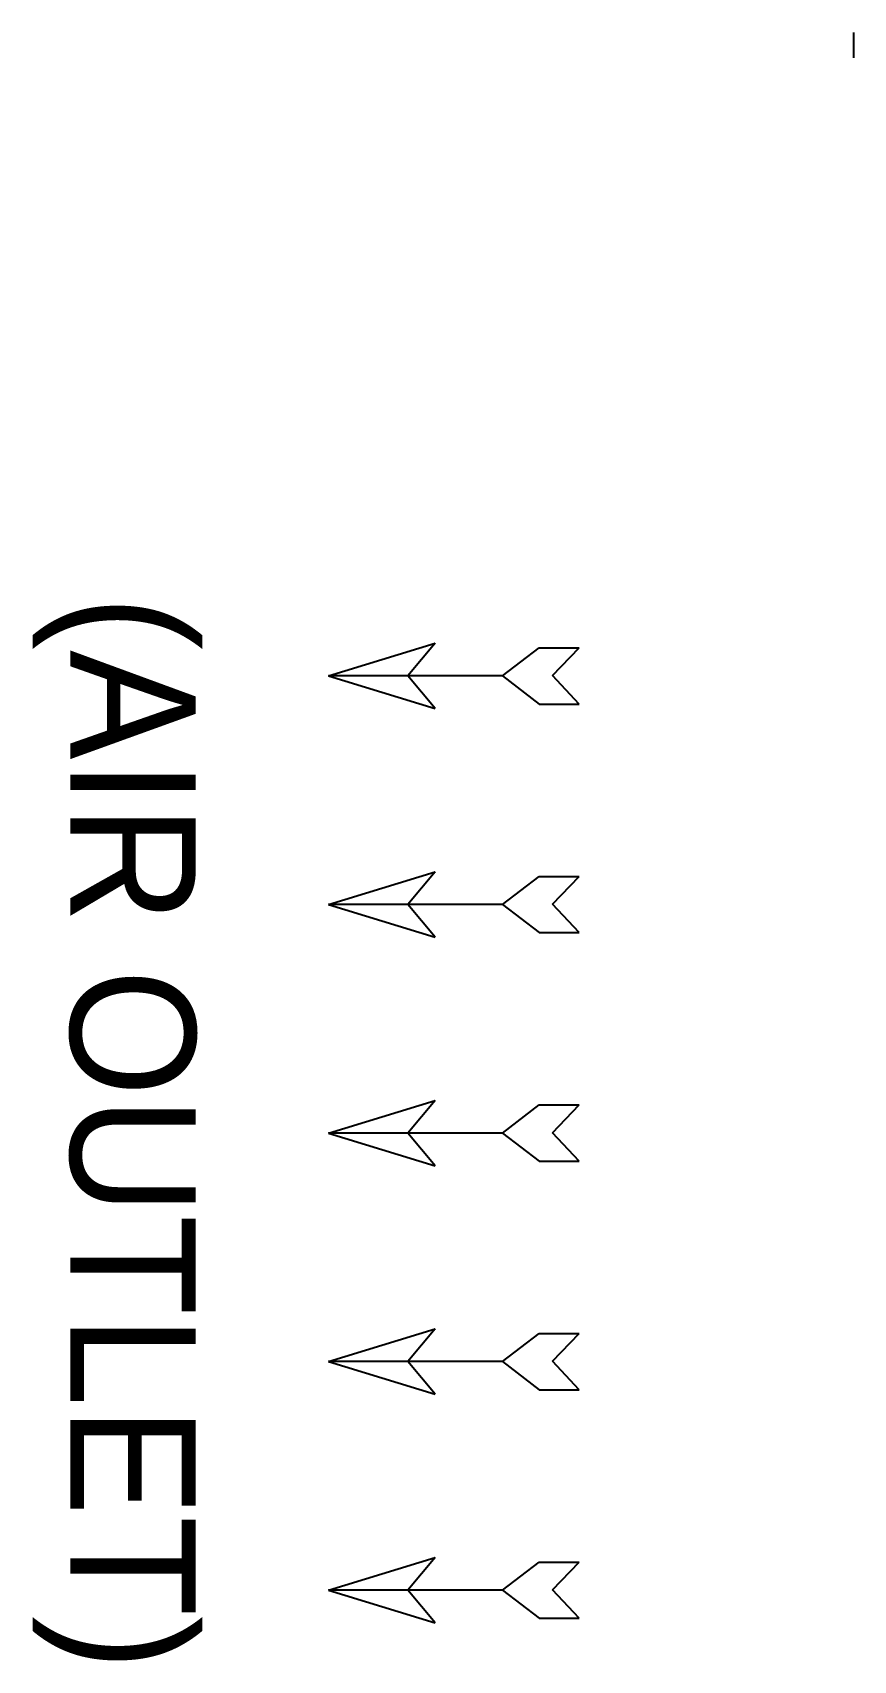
# Model space of a CAD drawing. Header units: millimetres. Extents: x 12184 to 41592, y 8990 to 29785.
# Drawn here: x 20766 to 22023, y 16429 to 18922 of the extents above; entities that cross this region are included whole.
import ezdxf
from ezdxf.enums import TextEntityAlignment as Align

# ---------------------------------------------------------------- set-up
doc = ezdxf.new("R2010")
doc.units = ezdxf.units.MM
doc.layers.add('냉각탑_dim', color=1, linetype='Continuous')
doc.layers.add('냉각탑_text', color=3, linetype='Continuous')
doc.styles.add('돋움', font='Dotum.ttf')

# ---------------------------------------------------------------- blocks, each defined once
blk = doc.blocks.new('화살표 IN OUT')
at = {"layer": '냉각탑_dim'}
for p, q in [((-163.5, 50), (-121.5, 0)), ((0, 0), (-163.5, 50)), ((-322.7, 43), (-383.9, 43)), ((-343.1, 0.5), (-383.9, 43)), ((-266.4, 0), (-322.7, 43)), ((-383.9, -43), (-343.1, 0.5)), ((-266.4, 0), (-322.7, -43)), ((-266.4, 0), (0, 0)), ((-163.5, -50), (-121.5, 0)), ((0, 0), (-163.5, -50)), ((-322.7, -43), (-383.9, -43))]:
    blk.add_line(p, q, dxfattribs=at)
blk = doc.blocks.new('1')
blk.add_line((22023, 18922), (22023, 18883.2))
blk.add_line((22023, 18922), (22023, 18883.2))

msp = doc.modelspace()

# ---------------------------------------------------------------- block references
msp.add_blockref('1', (0, 0))
at = {"layer": '냉각탑_dim', "xscale": -1}
for p in [(21219.2, 17936.6), (21219.2, 17586.6), (21219.2, 17236.6), (21219.2, 16886.6), (21219.2, 16536.6)]:
    msp.add_blockref('화살표 IN OUT', p, dxfattribs=at)

# ---------------------------------------------------------------- texts
at = {"layer": '냉각탑_text', "style": '돋움'}
msp.add_text('(AIR OUTLET)', height=192, rotation=270, dxfattribs=at).set_placement((20919.7, 17236.6), align=Align.MIDDLE_CENTER)

doc.saveas('drawing.dxf')
